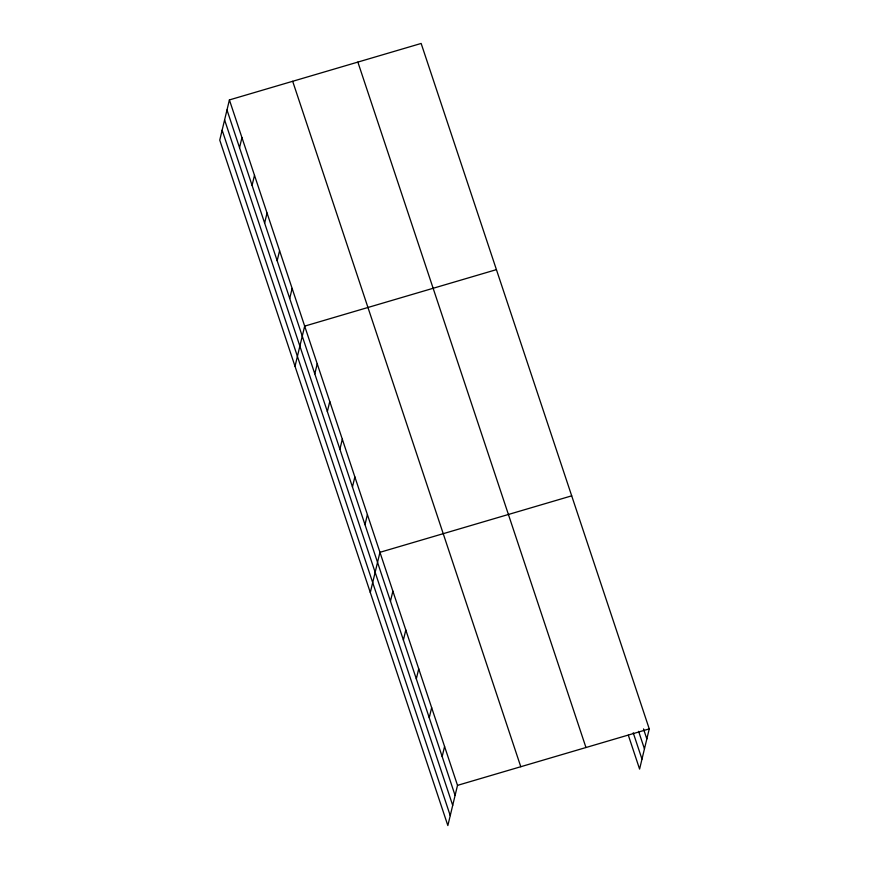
<?xml version="1.0" encoding="UTF-8"?>
<svg xmlns="http://www.w3.org/2000/svg" width="869" height="869" viewBox="0 0 869 869"><rect width="100%" height="100%" fill="white"/><g stroke="black" fill="none" stroke-linecap="round" stroke-linejoin="round"><path stroke-width="1.3" d="M229.405 99.924L219.748 140.115L447.85 825.55L457.507 785.359L229.405 99.924L421.15 43.45L649.252 728.885L639.595 769.076L628.341 735.239M239.54 147.676L241.951 137.628M252.075 185.369L254.498 175.321M264.621 223.072L267.033 213.024M277.168 260.765L279.579 250.717M289.714 298.469L292.125 288.421M295.026 366.305L304.671 326.125L496.416 269.64M314.806 373.866L317.218 363.818M327.352 411.569L329.764 401.521M339.898 449.262L342.31 439.214M352.445 486.966L354.856 476.918M364.991 524.659L367.402 514.611M370.303 592.506L379.949 552.315L571.693 495.841M390.463 601.196L392.875 591.159M403.39 640.04L405.801 629.992M416.316 678.885L418.728 668.837M429.243 717.729L431.654 707.681M442.169 756.562L444.58 746.514M457.507 785.359L649.252 728.885M643.505 728.906L646.84 738.932M638.606 731.34L644.45 748.872M633.229 732.817L641.985 759.126M357.865 62.09L585.967 747.525M292.679 81.295L520.781 766.719M226.994 109.972L455.095 795.407M224.604 119.922L452.706 805.357M222.138 130.165L450.24 815.6"/></g></svg>
